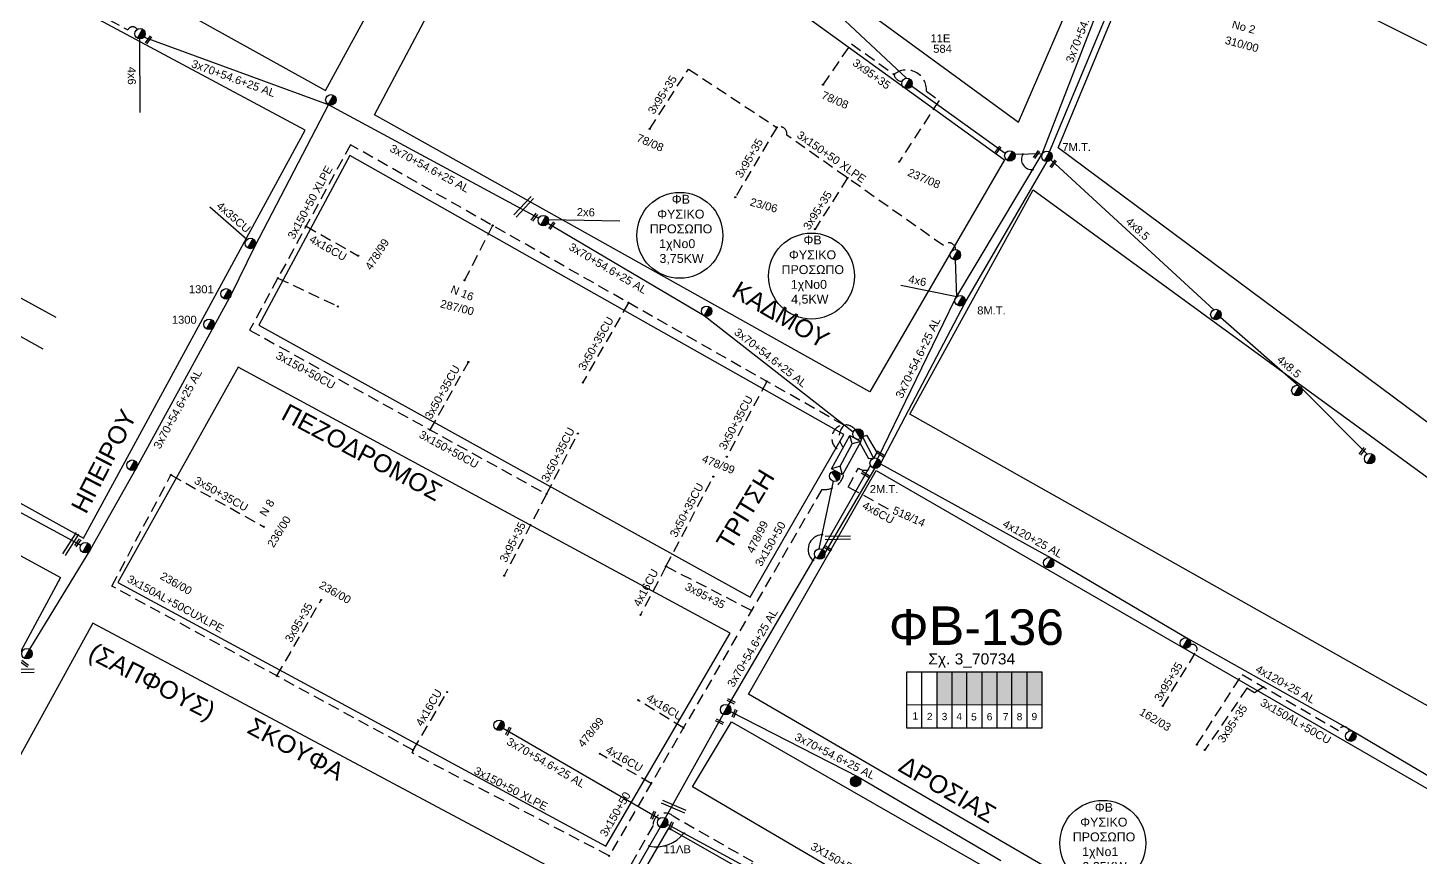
# Model space of a CAD drawing. Header units: millimetres. Extents: x 855 to 3091, y 750 to 2767.
# Drawn here: x 2088.7 to 2401.9, y 993.6 to 1180.2 of the extents above; entities that cross this region are included whole.
import ezdxf
from ezdxf.enums import TextEntityAlignment as Align

# ---------------------------------------------------------------- set-up
doc = ezdxf.new("R2010")
doc.units = ezdxf.units.MM
doc.linetypes.add('DASHED', pattern=[19.05, 12.7, -6.35])
for name, color, linetype, lineweight in [('2x6', 7, 'SYN_LINE', 30), ('3x150+50', 7, 'Continuous', 30), ('3x150+50 XLPE', 7, 'SYN_LINE', 30), ('3x150+50CU', 7, 'Continuous', 30), ('3x150AL+50CU', 7, 'Continuous', 30), ('3x150AL+50CUXLPE', 7, 'Continuous', 30), ('3x70+54.6+25 AL', 7, 'SYN_LINE', 30), ('3x95+35', 7, 'Continuous', 30), ('4x120+25 AL', 7, 'SYN_LINE', 30), ('4x16CU', 7, 'Continuous', 30), ('4x35CU', 7, 'DASHED', 30), ('4x6', 7, 'SYN_LINE', 30), ('4x6CU', 7, 'Continuous', 30), ('4x8.5', 7, 'Continuous', 30), ('Υπόβαθρο ΔΕΗ', 7, 'Continuous', 30)]:
    doc.layers.add(name, color=color, linetype=linetype, lineweight=lineweight)
for name, color, linetype in [('3x50+35CU', 7, 'Continuous'), ('Pillar OTE', 7, 'Continuous'), ('TEXT ΚΑΛΩΔΙΩΝ', 7, 'Continuous'), ('Άγνωστα', 7, 'Continuous'), ('ΑΓΝΩΣΤΟ ΥΠΟΓΕΙΟ ΚΑΛΩΔΙΟ', 7, 'DASHED'), ('Καλώδια ΧΤ   3x150AL+50CU', 7, 'DASHED'), ('Μηχανική τομή', 7, 'Continuous'), ('Στύλος Ξύλινος', 7, 'Continuous'), ('Στύλος Ξύλινος @ 1', 7, 'Continuous'), ('Στύλος ΦΜ', 7, 'Continuous'), ('Στύλος ΦΜ @ 1', 7, 'Continuous'), ('Συνδέσεις', 7, 'Continuous'), ('Τομή', 7, 'Continuous'), ('Υποσταθμός εναέριος 2 στύλων', 7, 'Continuous'), ('Υποσταθμός πόλεως', 7, 'Continuous')]:
    doc.layers.add(name, color=color, linetype=linetype)
doc.styles.add('arial', font='arial.ttf')
doc.styles.get("Standard").update_dxf_attribs({"font": 'arial.ttf'})
doc.linetypes.add('SYN_LINE', pattern='A,0.5,-0.0001,["/\\/\\/\\/",Standard,S=0.1,R=0,X=0,Y=-0.05],-0.25', length=0.7501)

# ---------------------------------------------------------------- blocks, each defined once
blk = doc.blocks.new('ΥΠΑΡΧΩΝ ΤΣΙΜΕΝΤΕΝΙΟΣ ΣΤΥΛΟΣ')
at = {"layer": 'Στύλος ΦΜ'}
blk.add_hatch(color=7, dxfattribs=at).paths.add_polyline_path([(-1.29, -2.28, 0.574793), (2.62, 0, 0.268822), (1.3, 2.27)])
at = {"layer": 'Στύλος ΦΜ', "color": 7}
blk.add_line((-1.29, -2.28), (1.3, 2.27), dxfattribs=at)
blk.add_circle((0, 0), 2.62, dxfattribs=at)
at = {"layer": 'Στύλος ΦΜ', "flags": 4}
for tag, p in [('ΤΥΠΟΣ', (-4.91, 3.03)), ('ΑΡΙΘΜΟΣ', (-4.68, 8.05))]:
    blk.add_attdef(tag, p, '', height=4, dxfattribs=at)
blk = doc.blocks.new('ΥΠΑΡΧΩΝ ΞΥΛΙΝΟΣ ΣΤΥΛΟΣ')
at = {"layer": 'Στύλος Ξύλινος'}
h = blk.add_hatch(color=7, dxfattribs=at)
h.paths.add_polyline_path([(-2.62, 0, 0.270008), (-1.29, -2.28), (1.3, 2.27, 0.576266)])
h.paths.add_polyline_path([(-1.29, -2.28, 0.574793), (2.62, 0, 0.268822), (1.3, 2.27)])
at = {"layer": 'Στύλος Ξύλινος', "color": 7}
blk.add_line((-1.29, -2.28), (1.3, 2.27), dxfattribs=at)
blk.add_circle((0, 0), 2.62, dxfattribs=at)
at = {"layer": 'Στύλος Ξύλινος', "flags": 4}
for tag, p in [('ΑΡΙΘΜΟΣ', (-4.91, 8.6)), ('ΤΥΠΟΣ', (-4.85, 3.39))]:
    blk.add_attdef(tag, p, '', height=4, dxfattribs=at)
blk = doc.blocks.new('ΥΠΟΣΤΑΘΜΟΣ ΕΝΑΕΡΙΟΣ ΕΠΙ 2 ΣΤΥΛΩΝ')
at = {"layer": 'Υποσταθμός εναέριος 2 στύλων', "linetype": 'Continuous'}
for points in [[(-11.97, -2.11, 0.574793), (-8.45, -0.07, 0.268822), (-9.64, 1.98)], [(9.68, -2.15, 0.574793), (13.19, -0.1, 0.268822), (12.01, 1.95)]]:
    blk.add_hatch(color=256, dxfattribs=at).paths.add_polyline_path(points)
for p, q in [((-11.97, -2.11), (-9.64, 1.98)), ((9.68, -2.15), (12.01, 1.95))]:
    blk.add_line(p, q, dxfattribs=at)
for centre in [(-10.81, -0.07), (10.84, -0.1)]:
    blk.add_circle(centre, 2.36, dxfattribs=at)
at = {"layer": 'Υποσταθμός πόλεως', "linetype": 'Continuous', "ltscale": 40}
blk.add_lwpolyline([(-8.57, 2.82), (8.57, 2.82), (8.57, -2.82), (-8.57, -2.82)], close=True, dxfattribs=at)
for points in [[(-5.75, 0), (-8.57, 2.82)], [(-8.57, -2.82), (-5.75, 0)], [(-5.75, 0), (5.75, 0)], [(5.75, 0), (8.57, 2.82)], [(8.57, -2.82), (5.75, 0)]]:
    blk.add_lwpolyline(points, dxfattribs=at)
at = {"layer": 'Υποσταθμός εναέριος 2 στύλων', "ltscale": 40, "flags": 1}
for tag, p in [('ΜΕΤΑΣΧΗΜΑΤΙΣΜΟΣ', (14.09, 2.51)), ('ΙΣΧΥΣ', (14.07, -0.28)), ('ΑΡΙΘΜΟΣ', (14.19, -3))]:
    blk.add_attdef(tag, p, '', height=1.8, dxfattribs=at)
blk = doc.blocks.new('ΜΗΧΑΝΙΚΗ ΤΟΜΗ')
at = {"layer": 'Μηχανική τομή', "ltscale": 40}
for p, q in [((-1.9, 0.8), (5.7, 0.8)), ((-1.9, -0.8), (5.7, -0.8))]:
    blk.add_line(p, q, dxfattribs=at)
blk = doc.blocks.new('ΤΟΜΗ')
at = {"layer": 'Τομή', "ltscale": 40}
for p, q in [((-5.7, 0), (17.1, 0)), ((-5.7, -2.8), (17.1, -2.8))]:
    blk.add_line(p, q, dxfattribs=at)
blk = doc.blocks.new('_ΣΥΝΔΕΣΗ')
at = {"layer": 'Συνδέσεις', "linetype": 'SYN_LINE', "ltscale": 40}
blk.add_hatch(color=256, dxfattribs=at).paths.add_polyline_path([(0.5, 0, 1), (-0.5, 0, 1)])
at = {"layer": 'Συνδέσεις'}
blk.add_circle((0, 0), 0.5, dxfattribs=at)

msp = doc.modelspace()

# ---------------------------------------------------------------- hatches: boundary and pattern name
at = {"layer": 'Καλώδια ΧΤ   3x150AL+50CU', "linetype": 'DASHED', "lineweight": -3, "ltscale": 0.2}
h = msp.add_hatch(color=133, dxfattribs=at)
h.dxf.hatch_style = 1
h.paths.add_polyline_path([(2293.2, 1027.91), (2296.64, 1027.9), (2296.64, 1035.27), (2293.2, 1035.27)])
h = msp.add_hatch(color=5, dxfattribs=at)
h.dxf.hatch_style = 1
h.paths.add_polyline_path([(2299.94, 1035.27), (2296.64, 1035.27), (2296.64, 1027.9), (2299.94, 1027.9)])
h = msp.add_hatch(color=1, dxfattribs=at)
h.dxf.hatch_style = 1
h.paths.add_polyline_path([(2303.33, 1035.27), (2299.94, 1035.27), (2299.94, 1027.9), (2303.33, 1027.9)])
h = msp.add_hatch(color=27, dxfattribs=at)
h.dxf.hatch_style = 1
h.paths.add_polyline_path([(2303.33, 1027.9), (2306.72, 1027.89), (2306.72, 1035.27), (2303.33, 1035.27)])
h = msp.add_hatch(color=30, dxfattribs=at)
h.dxf.hatch_style = 1
h.paths.add_polyline_path([(2306.72, 1027.9), (2310.12, 1027.89), (2310.12, 1035.27), (2306.72, 1035.27)])
h = msp.add_hatch(color=2, dxfattribs=at)
h.dxf.hatch_style = 1
h.paths.add_polyline_path([(2310.06, 1027.9), (2313.46, 1027.89), (2313.46, 1035.27), (2310.06, 1035.27)])
h = msp.add_hatch(color=62, dxfattribs=at)
h.dxf.hatch_style = 1
h.paths.add_polyline_path([(2313.38, 1027.89), (2316.78, 1027.89), (2316.78, 1035.27), (2313.38, 1035.27)])

# ---------------------------------------------------------------- linework, layer by layer
at = {"lineweight": -3, "ltscale": 0.2}
for centre in [(2235.34, 1133.5), (2264.96, 1124.34), (2330.49, 996.71)]:
    msp.add_circle(centre, 9.67, dxfattribs=at)
at = {"layer": '2x6', "color": 62, "linetype": 'SYN_LINE', "lineweight": -3, "ltscale": 15}
msp.add_lwpolyline([(2205.81, 1137.05), (2221.85, 1136.77)], dxfattribs=at)
at = {"layer": '3x150+50', "color": 30, "linetype": 'DASHED', "lineweight": -3, "ltscale": 0.2}
msp.add_lwpolyline([(2272.11, 1085.77, -0.403255), (2272.28, 1090.77), (2161.25, 1153.9)], format="xyb", dxfattribs=at)
at = {"layer": '3x150+50', "color": 2, "linetype": 'DASHED', "lineweight": -3, "ltscale": 0.2}
msp.add_lwpolyline([(2274.8, 1089.78, 1.353699), (2271.68, 1084.99, 1013.629944)], format="xyb", dxfattribs=at)
at = {"layer": '3x150+50', "color": 27, "linetype": 'DASHED', "lineweight": -3, "ltscale": 0.2}
msp.add_lwpolyline([(2272.31, 1080.31, -0.434339), (2267.32, 1076.35), (2219.44, 993.9)], format="xyb", dxfattribs=at)
at = {"layer": '3x150+50', "color": 133, "linetype": 'DASHED', "lineweight": -3, "ltscale": 0.2}
msp.add_lwpolyline([(2248.55, 986.73), (2251.84, 992.51), (2234.04, 1002.65, 0.685474), (2229.32, 1000.73), (2209.66, 965.76, 0.262762), (2207.61, 962.41), (2192.97, 936.7), (2216.51, 925.11, 0.467057), (2222.21, 922.75)], format="xyb", dxfattribs=at)
at = {"layer": '3x150+50 XLPE', "color": 6, "linetype": 'DASHED', "lineweight": -3, "ltscale": 0.2}
msp.add_lwpolyline([(2093.67, 1226.08), (2102.16, 1221.66), (2091.18, 1200.8), (2094.36, 1199.04), (2090.16, 1190.95), (2111.17, 1179.7, -0.612666), (2113.28, 1179.83)], format="xyb", dxfattribs=at)
at = {"layer": '3x150+50 XLPE', "color": 133, "linetype": 'DASHED', "lineweight": -3, "ltscale": 0.2}
msp.add_lwpolyline([(2297.38, 1130.31, 0.726524), (2294.64, 1131.21), (2259.41, 1156.03, 0.604802), (2257.14, 1157.8, -2.51538)], format="xyb", dxfattribs=at)
at = {"layer": '3x150+50 XLPE', "color": 30, "linetype": 'DASHED', "lineweight": -3, "ltscale": 0.2}
msp.add_lwpolyline([(2161.25, 1153.9), (2138.56, 1112.17)], dxfattribs=at)
at = {"layer": '3x150+50 XLPE', "color": 27, "linetype": 'DASHED', "lineweight": -3, "ltscale": 0.2}
msp.add_lwpolyline([(2219.44, 993.9), (2175.12, 1017.04), (2175.38, 1017.68)], dxfattribs=at)
at = {"layer": '3x150+50CU', "color": 30, "linetype": 'DASHED', "lineweight": -3, "ltscale": 0.2}
msp.add_lwpolyline([(2138.56, 1112.17), (2205.36, 1075.28)], dxfattribs=at)
at = {"layer": '3x150AL+50CU', "color": 2, "linetype": 'DASHED', "lineweight": -3, "ltscale": 0.2}
msp.add_lwpolyline([(2351.66, 1018.91), (2361.82, 1034.66), (2383.54, 1022.09, -0.794911), (2385.9, 1021.95, 10.082735)], format="xyb", dxfattribs=at)
at = {"layer": '3x150AL+50CUXLPE', "color": 27, "linetype": 'DASHED', "lineweight": -3, "ltscale": 0.2}
msp.add_lwpolyline([(2175.38, 1017.68), (2107.57, 1054.58), (2120.87, 1079.59)], dxfattribs=at)
at = {"layer": '3x50+35CU', "color": 30, "linetype": 'DASHED', "lineweight": -3, "ltscale": 0.2}
for points in [[(2223.8, 1118.34), (2213.53, 1100.4)], [(2179.2, 1089.72), (2187.78, 1104.99)], [(2254.92, 1100.64), (2245.91, 1083.7)], [(2205.36, 1075.28), (2212.4, 1088.88)]]:
    msp.add_lwpolyline(points, dxfattribs=at)
at = {"layer": '3x50+35CU', "color": 27, "linetype": 'DASHED', "lineweight": -3, "ltscale": 0.2}
for points in [[(2120.87, 1079.59), (2141.77, 1067.94)], [(2232.23, 1059.01), (2242.89, 1079.21)]]:
    msp.add_lwpolyline(points, dxfattribs=at)
at = {"layer": '3x70+54.6+25 AL', "color": 133, "linetype": 'SYN_LINE', "lineweight": -3, "ltscale": 15}
for points in [[(2279.87, 1083.26), (2297.24, 1119.02), (2316.88, 1151.82), (2330.3, 1186.54), (2343.17, 1213.02)], [(2286.33, 1168.86), (2259.9, 1193.66)], [(2308.53, 1151.88), (2287.45, 1167.08)], [(2278.2, 1081.77), (2267.41, 1062.82)]]:
    msp.add_lwpolyline(points, dxfattribs=at)
at = {"layer": '3x70+54.6+25 AL', "color": 1, "linetype": 'SYN_LINE', "lineweight": -3, "ltscale": 15}
for points in [[(2318.5, 1152.29), (2332.39, 1185.49), (2343.76, 1212.04)], [(2280.45, 1082.1), (2299.43, 1118.22), (2318.01, 1150.09)], [(2279.15, 1081.07), (2267.98, 1062.04)]]:
    msp.add_lwpolyline(points, dxfattribs=at)
at = {"layer": '3x70+54.6+25 AL', "color": 6, "linetype": 'SYN_LINE', "lineweight": -3, "ltscale": 15}
for points in [[(2114.83, 1178.09), (2156.27, 1162.95), (2203.6, 1137.34)], [(2156.31, 1162.93), (2139.67, 1130.93), (2134.45, 1120.17), (2113.01, 1080.99), (2102.76, 1062.91), (2089.07, 1040.41)], [(2230.67, 1002.22), (2195.62, 1022.54)], [(2230.9, 1000.35), (2210.4, 964.56)], [(2271.19, 979.99), (2232.59, 1000.98)]]:
    msp.add_lwpolyline(points, dxfattribs=at)
at = {"layer": '3x70+54.6+25 AL', "color": 133, "linetype": 'SYN_LINE', "lineweight": -3, "ltscale": 7}
msp.add_lwpolyline([(2316.88, 1151.82), (2310.71, 1151.71)], dxfattribs=at)
at = {"layer": '3x70+54.6+25 AL', "color": 62, "linetype": 'SYN_LINE', "lineweight": -3, "ltscale": 15}
for points in [[(2274.34, 1089.25), (2240.79, 1115.39), (2205.66, 1136.2)], [(2071.25, 1079.71), (2100.59, 1063.8)]]:
    msp.add_lwpolyline(points, dxfattribs=at)
at = {"layer": '3x70+54.6+25 AL', "color": 133, "linetype": 'SYN_LINE', "lineweight": -3, "ltscale": 10}
msp.add_lwpolyline([(2297.64, 1119.69), (2297.36, 1127.96)], dxfattribs=at)
at = {"layer": '3x70+54.6+25 AL', "color": 5, "linetype": 'SYN_LINE', "lineweight": -3, "ltscale": 15}
for points in [[(2269.83, 1078.17), (2266.65, 1062.96)], [(2265.8, 1061.22), (2246.23, 1027.82)], [(2245.06, 1025.77), (2232.07, 1002.39)], [(2246.73, 1026.34), (2275.47, 1011.65), (2307.54, 992.81)]]:
    msp.add_lwpolyline(points, dxfattribs=at)
at = {"layer": '3x95+35', "color": 133, "linetype": 'DASHED', "lineweight": -3, "ltscale": 0.2}
for points in [[(2267.56, 1167.39), (2273.94, 1176.6), (2283.52, 1169.72, -0.645737), (2290.83, 1165.97), (2293.67, 1163.84), (2284.66, 1150.06)], [(2283.52, 1169.72, 0.35481), (2285.35, 1168.14, 2.050621)]]:
    msp.add_lwpolyline(points, format="xyb", dxfattribs=at)
for points in [[(2228.57, 1157.44), (2237.28, 1170.9), (2257.14, 1157.8), (2247.83, 1142.07)], [(2273.07, 1146.41), (2265.76, 1134.9)]]:
    msp.add_lwpolyline(points, dxfattribs=at)
at = {"layer": '3x95+35', "color": 30, "linetype": 'DASHED', "lineweight": -3, "ltscale": 0.2}
msp.add_lwpolyline([(2205.36, 1075.28), (2195.85, 1056.92)], dxfattribs=at)
at = {"layer": '3x95+35', "color": 27, "linetype": 'DASHED', "lineweight": -3, "ltscale": 0.2}
for points in [[(2251.48, 1049.07), (2232.23, 1059.01)], [(2144.71, 1034.37), (2154.65, 1051.48)]]:
    msp.add_lwpolyline(points, dxfattribs=at)
at = {"layer": '3x95+35', "color": 2, "linetype": 'DASHED', "lineweight": -3, "ltscale": 0.2}
msp.add_lwpolyline([(2343.98, 1027.6), (2351.55, 1039.91, 0.793807), (2350.15, 1041.3, 1.042726)], format="xyb", dxfattribs=at)
msp.add_lwpolyline([(2366.66, 1031.85), (2364.64, 1030.57), (2362.92, 1031.62), (2353.43, 1017.71)], dxfattribs=at)
at = {"layer": '4x120+25 AL', "color": 1, "linetype": 'SYN_LINE', "lineweight": -3, "ltscale": 5}
msp.add_lwpolyline([(2276.4, 1088.13), (2275.87, 1086.78), (2277.75, 1083.3), (2278.94, 1083.37)], dxfattribs=at)
at = {"layer": '4x120+25 AL', "color": 133, "linetype": 'SYN_LINE', "lineweight": -3, "ltscale": 5}
msp.add_lwpolyline([(2276.4, 1088.13), (2277.34, 1088.55), (2279.64, 1084.63), (2278.94, 1083.37)], dxfattribs=at)
at = {"layer": '4x120+25 AL', "color": 2, "linetype": 'SYN_LINE', "lineweight": -3, "ltscale": 7}
msp.add_lwpolyline([(2276.4, 1088.13), (2278.94, 1083.37)], dxfattribs=at)
at = {"layer": '4x120+25 AL', "color": 2, "linetype": 'SYN_LINE', "lineweight": -3, "ltscale": 15}
msp.add_lwpolyline([(2280.45, 1082.1), (2318.92, 1060.86), (2349.65, 1042.78), (2386.86, 1021.85), (2415.54, 1004.94)], dxfattribs=at)
at = {"layer": '4x16CU', "color": 30, "linetype": 'DASHED', "lineweight": -3, "ltscale": 0.2}
msp.add_lwpolyline([(2151.27, 1135.54), (2162.98, 1128.92)], dxfattribs=at)
at = {"layer": '4x16CU', "color": 27, "linetype": 'DASHED', "lineweight": -3, "ltscale": 0.2}
for points in [[(2232.23, 1059.01), (2226.48, 1048.1)], [(2175.38, 1017.68), (2183.02, 1030.74)], [(2236.16, 1022.68), (2225.97, 1028.92)], [(2228.9, 1010.18), (2217.34, 1016.86)]]:
    msp.add_lwpolyline(points, dxfattribs=at)
at = {"layer": '4x35CU', "color": 6, "linetype": 'SYN_LINE', "lineweight": -3, "ltscale": 12}
msp.add_lwpolyline([(2137.98, 1132.56), (2129.62, 1139.87)], dxfattribs=at)
at = {"layer": '4x6', "color": 6, "linetype": 'SYN_LINE', "lineweight": -3, "ltscale": 15}
msp.add_lwpolyline([(2113.83, 1177.68), (2113.91, 1161.16)], dxfattribs=at)
at = {"layer": '4x6', "color": 133, "linetype": 'SYN_LINE', "lineweight": -3, "ltscale": 15}
msp.add_lwpolyline([(2297.64, 1119.69), (2285.07, 1122.22)], dxfattribs=at)
at = {"layer": '4x6CU', "color": 7, "linetype": 'DASHED', "lineweight": -3, "ltscale": 0.2}
msp.add_lwpolyline([(2282.29, 1071.91), (2273.21, 1076.86), (2275.54, 1081.13, 0.336683), (2278.7, 1081.22, -2.117787)], format="xyb", dxfattribs=at)
at = {"layer": '4x8.5', "color": 133, "linetype": 'Continuous', "lineweight": -3, "ltscale": 0.2}
for points in [[(2318.82, 1150.51), (2355.45, 1116.76)], [(2356.94, 1115.07), (2375.17, 1099.14), (2389.94, 1084.29)]]:
    msp.add_lwpolyline(points, dxfattribs=at)
at = {"layer": 'Pillar OTE', "lineweight": -3, "ltscale": 40}
for points in [[(2286.44, 1022.63), (2286.44, 1035.27), (2316.77, 1035.27), (2316.77, 1022.6), (2286.44, 1022.63)], [(2289.76, 1022.63), (2289.76, 1035.27)], [(2293.2, 1022.63), (2293.2, 1035.27)], [(2296.64, 1022.62), (2296.64, 1035.27)], [(2299.94, 1022.62), (2299.94, 1035.27)], [(2303.33, 1022.62), (2303.33, 1035.27)], [(2306.72, 1022.61), (2306.72, 1035.27)], [(2310.06, 1022.61), (2310.06, 1035.27)], [(2313.45, 1022.61), (2313.45, 1035.27)], [(2286.44, 1027.91), (2316.77, 1027.89)]]:
    msp.add_lwpolyline(points, dxfattribs=at)
at = {"layer": 'ΑΓΝΩΣΤΟ ΥΠΟΓΕΙΟ ΚΑΛΩΔΙΟ', "color": 30, "linetype": 'DASHED', "lineweight": -3, "ltscale": 0.2}
for points in [[(2193.24, 1135.71), (2186.92, 1123.39)], [(2144.93, 1123.88), (2158.44, 1117.5)]]:
    msp.add_lwpolyline(points, dxfattribs=at)
at = {"layer": 'Υπόβαθρο ΔΕΗ', "lineweight": -3}
for points in [[(2371.33, 1252.83), (2318.01, 1299.99), (2305.14, 1307.59), (2288.85, 1289.76), (2282.81, 1293.3), (2299.49, 1310.87), (2266.74, 1330.7), (2240.66, 1296.83), (2275.78, 1272.03), (2288.39, 1286.63), (2294.09, 1282.09), (2282, 1267.45), (2294.14, 1259), (2290.18, 1253.31), (2277.43, 1262.04), (2237.14, 1213.34), (2311.56, 1158.94), (2336.91, 1217.78), (2363.97, 1242.16), (2371.33, 1252.83)], [(2342.63, 1206.73), (2491.81, 1132.11), (2423.1, 1016.65), (2287.09, 1093.3), (2314.82, 1143.71)], [(2447.93, 1058.38), (2320.42, 1153.18), (2342.63, 1206.73)], [(2092.13, 1107.9), (2057.61, 1127.16), (2042.2, 1098.06), (2101.22, 1065.39), (2151.04, 1157.17), (2089.7, 1190.06), (2060.6, 1133.9), (2095.02, 1115.07)], [(2314.82, 1143.71), (2443.07, 1050.21)], [(2135.98, 1103.84), (2108.94, 1055.36), (2218.71, 996.04), (2246.65, 1043.98), (2135.98, 1103.84)]]:
    msp.add_lwpolyline(points, dxfattribs=at)
msp.add_lwpolyline([(2124.48, 1255.74), (2094.82, 1199.92), (2155.66, 1166.08), (2190.94, 1230.89, 0.406799), (2189.5, 1235.98), (2157.45, 1258.63, 0.320979), (2124.48, 1255.74, -2.431241)], format="xyb", dxfattribs=at)
for points in [[(2202.02, 1227.45), (2308.38, 1150.49), (2278.12, 1098.31), (2166.69, 1160.6)], [(2140.68, 1113.32), (2251.16, 1052.13), (2272.23, 1088.67), (2161.15, 1151.48)], [(2037.34, 1088.56), (2096.05, 1056.54), (2066.11, 1001.1), (2006.93, 1031.43)], [(2250.79, 1030.26), (2279.51, 1080.57), (2414.48, 1002.67), (2392.81, 965.79), (2353.65, 970.46)], [(2103.33, 1046.23), (2075.71, 996.11), (2187.24, 940.69), (2213.19, 987.59)], [(2349.63, 965.14), (2388.93, 959.48), (2372.13, 930.91), (2238.23, 1009.41), (2247, 1024.03)], [(2196.24, 936.92), (2232.85, 1000.1), (2367.62, 923.38), (2334.59, 868.17)]]:
    msp.add_lwpolyline(points, close=True, dxfattribs=at)
for centre, radius, start, end in [((2314.51, 1150.59), 2.31, 149.9914, 276.3789), ((2267.53, 1062.83), 3.32, 93.6495, 227.8758), ((2229.99, 1003.91), 7.99, 258.8898, 321.8831)]:
    msp.add_arc(centre, radius, start, end, dxfattribs=at)

# ---------------------------------------------------------------- block references
at = {"layer": 'Μηχανική τομή', "lineweight": -3, "xscale": 0.2499999999999999, "yscale": 0.2499999999999999, "zscale": 0.2499999999999999}
for p, rotation in [((2115.58, 1177.1), 54.38633714151349), ((2306.64, 1152.31), 54.38633714151349), ((2315.33, 1151.31), 54.38633714151349), ((2319.08, 1149.22), 54.38633714151349), ((2202.38, 1137.18), 54.38633714151349), ((2206.32, 1135.28), 54.38633714151349), ((2280.02, 1084.6), 328.1249389108513), ((2388.63, 1084.51), 54.38633714151349), ((2276.66, 1080.01), 328.1249389108513), ((2099.67, 1063.95), 54.38633714151349), ((2268.2, 1063.35), 328.1249389108513), ((2088.34, 1036.81), 143.7647637943274), ((2246.41, 1028.88), 334.0170122062087), ((2243.83, 1024.32), 334.0170122062087), ((2247.48, 1025.53), 65.68131416609452), ((2196.61, 1021.52), 65.68131416609452), ((2229.19, 1002.63), 65.68131416609452), ((2233.17, 1000.23), 65.68131416609452)]:
    msp.add_blockref('ΜΗΧΑΝΙΚΗ ΤΟΜΗ', p, dxfattribs=dict(at, rotation=rotation))
at = {"layer": 'Στύλος Ξύλινος @ 1', "lineweight": -3, "ltscale": 40, "xscale": 0.4499999999998182, "yscale": 0.4499999999998182, "zscale": 0.4499999999998182}
msp.add_blockref('ΥΠΑΡΧΩΝ ΞΥΛΙΝΟΣ ΣΤΥΛΟΣ', (2274.88, 1010.62), dxfattribs=at)
at = {"layer": 'Στύλος ΦΜ @ 1', "lineweight": -3, "ltscale": 40}
for p, xscale, yscale, zscale in [((2113.93, 1178.86), 0.4499999999998181, 0.4499999999998181, 0.4499999999998181), ((2156.85, 1163.98), 0.4499999999998181, 0.4499999999998181, 0.4499999999998181), ((2309.59, 1151.36), 0.4499999999998181, 0.4499999999998181, 0.4499999999998181), ((2204.65, 1136.82), 0.4499999999998181, 0.4499999999998181, 0.4499999999998181), ((2138.76, 1131.68), 0.4499999999998182, 0.4499999999998182, 0.4499999999998182), ((2297.33, 1129.13), 0.4499999999998181, 0.4499999999998181, 0.4499999999998181), ((2241.37, 1116.42), 0.4499999999998181, 0.4499999999998181, 0.4499999999998181), ((2355.93, 1115.69), 0.4499999999998181, 0.4499999999998181, 0.4499999999998181), ((2374.14, 1098.58), 0.4499999999998181, 0.4499999999998181, 0.4499999999998181), ((2390.5, 1083.25), 0.4499999999998181, 0.4499999999998181, 0.4499999999998181), ((2112.13, 1081.78), 0.4499999999998181, 0.4499999999998181, 0.4499999999998181), ((2101.62, 1063.22), 0.4499999999998181, 0.4499999999998181, 0.4499999999998181), ((2266.82, 1061.8), 0.4499999999998181, 0.4499999999998181, 0.4499999999998181), ((2318.33, 1059.84), 0.4499999999998181, 0.4499999999998181, 0.4499999999998181), ((2349.07, 1041.76), 0.4499999999998181, 0.4499999999998181, 0.4499999999998181), ((2245.65, 1026.79), 0.4499999999998181, 0.4499999999998181, 0.4499999999998181), ((2194.69, 1023.27), 0.4499999999998181, 0.4499999999998181, 0.4499999999998181), ((2386.27, 1020.83), 0.4499999999998181, 0.4499999999998181, 0.4499999999998181)]:
    msp.add_blockref('ΥΠΑΡΧΩΝ ΤΣΙΜΕΝΤΕΝΙΟΣ ΣΤΥΛΟΣ', p, dxfattribs=dict(at, xscale=xscale, yscale=yscale, zscale=zscale))
ref = msp.add_blockref('ΥΠΑΡΧΩΝ ΤΣΙΜΕΝΤΕΝΙΟΣ ΣΤΥΛΟΣ', (2286.44, 1167.69), dxfattribs=dict(at, xscale=0.4499999999998181, yscale=0.4499999999998181, zscale=0.4499999999998181))
ref.add_attrib('ΤΥΠΟΣ', '11E', (2291.72, 1176.93), dxfattribs={"layer": 'Στύλος ΦΜ', "height": 1.8, "flags": 4})
ref.add_attrib('ΑΡΙΘΜΟΣ', '584', (2292.34, 1174.57), dxfattribs={"layer": 'Στύλος ΦΜ', "height": 1.8, "flags": 4})
ref = msp.add_blockref('ΥΠΑΡΧΩΝ ΤΣΙΜΕΝΤΕΝΙΟΣ ΣΤΥΛΟΣ', (2317.92, 1151.27), dxfattribs=dict(at, xscale=0.4499999999998181, yscale=0.4499999999998181, zscale=0.4499999999998181))
ref.add_attrib('ΤΥΠΟΣ', '7M.T.', (2321.39, 1152.46), dxfattribs={"layer": 'Στύλος ΦΜ', "height": 1.8, "flags": 4})
ref = msp.add_blockref('ΥΠΑΡΧΩΝ ΤΣΙΜΕΝΤΕΝΙΟΣ ΣΤΥΛΟΣ', (2133.28, 1120.33), dxfattribs=dict(at, xscale=0.4499999999998182, yscale=0.4499999999998182, zscale=0.4499999999998182))
ref.add_attrib('ΑΡΙΘΜΟΣ', '1301', (2124.91, 1120.47), dxfattribs={"layer": 'Στύλος ΦΜ', "height": 1.8, "flags": 4})
ref = msp.add_blockref('ΥΠΑΡΧΩΝ ΤΣΙΜΕΝΤΕΝΙΟΣ ΣΤΥΛΟΣ', (2298.39, 1118.78), dxfattribs=dict(at, xscale=0.4499999999998181, yscale=0.4499999999998181, zscale=0.4499999999998181))
ref.add_attrib('ΤΥΠΟΣ', '8M.T.', (2302.24, 1115.7), dxfattribs={"layer": 'Στύλος ΦΜ', "height": 1.8, "flags": 4})
ref = msp.add_blockref('ΥΠΑΡΧΩΝ ΤΣΙΜΕΝΤΕΝΙΟΣ ΣΤΥΛΟΣ', (2129.45, 1113.47), dxfattribs=dict(at, xscale=0.4499999999998182, yscale=0.4499999999998182, zscale=0.4499999999998182))
ref.add_attrib('ΑΡΙΘΜΟΣ', '1300', (2121.08, 1113.61), dxfattribs={"layer": 'Στύλος ΦΜ', "height": 1.8, "flags": 4})
ref = msp.add_blockref('ΥΠΑΡΧΩΝ ΤΣΙΜΕΝΤΕΝΙΟΣ ΣΤΥΛΟΣ', (2279.29, 1082.24), dxfattribs=dict(at, xscale=0.4499999999998181, yscale=0.4499999999998181, zscale=0.4499999999998181))
ref.add_attrib('ΤΥΠΟΣ', '2M.T.', (2278.07, 1075.51), dxfattribs={"layer": 'Στύλος ΦΜ', "height": 1.8, "flags": 4})
ref = msp.add_blockref('ΥΠΑΡΧΩΝ ΤΣΙΜΕΝΤΕΝΙΟΣ ΣΤΥΛΟΣ', (2088.48, 1039.38), dxfattribs=dict(at, xscale=0.4499999999998181, yscale=0.4499999999998181, zscale=0.4499999999998181))
ref.add_attrib('ΤΥΠΟΣ', '957', (2081.86, 1040.75), dxfattribs={"layer": 'Στύλος ΦΜ', "height": 1.8, "flags": 4})
ref = msp.add_blockref('ΥΠΑΡΧΩΝ ΤΣΙΜΕΝΤΕΝΙΟΣ ΣΤΥΛΟΣ', (2231.48, 1001.37), dxfattribs=dict(at, xscale=0.4499999999998181, yscale=0.4499999999998181, zscale=0.4499999999998181))
ref.add_attrib('ΤΥΠΟΣ', '11ΛΒ', (2231.68, 994.49), dxfattribs={"layer": 'Στύλος ΦΜ', "height": 1.8, "flags": 4})
at = {"layer": 'Συνδέσεις', "lineweight": -3, "xscale": 0.25, "yscale": 0.25, "zscale": 0.25}
for p in [(2283.52, 1169.72), (2267.56, 1167.39), (2228.57, 1157.44), (2257.14, 1157.8), (2284.66, 1150.06), (2312.51, 1151.74), (2273.07, 1146.41), (2314.77, 1148.29), (2247.83, 1142.07), (2151.27, 1135.54), (2193.24, 1135.71), (2265.76, 1134.9), (2162.98, 1128.92), (2144.93, 1123.88), (2186.92, 1123.39), (2223.8, 1118.34), (2158.44, 1117.5), (2187.78, 1104.99), (2213.53, 1100.4), (2254.92, 1100.64), (2179.2, 1089.72), (2212.4, 1088.88), (2245.91, 1083.7), (2120.87, 1079.59), (2242.89, 1079.21), (2205.36, 1075.28), (2141.77, 1067.94), (2267.32, 1066.15), (2232.23, 1059.01), (2265.3, 1060.37), (2195.85, 1056.92), (2154.65, 1051.48), (2251.48, 1049.07), (2226.48, 1048.1), (2144.71, 1034.37), (2183.02, 1030.74), (2366.66, 1031.86), (2225.97, 1028.92), (2343.98, 1027.61), (2236.16, 1022.68), (2351.66, 1018.91), (2175.38, 1017.68), (2217.34, 1016.86), (2353.43, 1017.71), (2228.9, 1010.18), (2236.28, 998.98), (2228.45, 996.07), (2219.44, 993.9)]:
    msp.add_blockref('_ΣΥΝΔΕΣΗ', p, dxfattribs=at)
at = {"layer": 'Τομή', "lineweight": -3, "xscale": 0.2499999999999998, "yscale": 0.2499999999999998, "zscale": 0.2499999999999998}
for p, rotation in [((2198.99, 1139.14), 46.81268579427469), ((2099.36, 1065.05), 237.7721788544275), ((2269.47, 1065.82), 1.23763259741576), ((2085.8, 1035.89), 0.725798615116898), ((2232.77, 1005.88), 336.9014043604903)]:
    msp.add_blockref('ΤΟΜΗ', p, dxfattribs=dict(at, rotation=rotation))
at = {"layer": 'Υποσταθμός εναέριος 2 στύλων', "lineweight": -3, "xscale": 0.4999999999999997, "yscale": 0.4999999999999997, "zscale": 0.4999999999999997, "rotation": 61.20359128569508}
msp.add_blockref('ΥΠΟΣΤΑΘΜΟΣ ΕΝΑΕΡΙΟΣ ΕΠΙ 2 ΣΤΥΛΩΝ', (2272.76, 1084.05), dxfattribs=at)

# ---------------------------------------------------------------- texts
at = {"lineweight": -3, "ltscale": 40, "char_height": 4, "width": 65.6312, "attachment_point": 1, "style": 'arial'}
for s, insert, rotation in [('KAΔMOY', (2248.76, 1123.42), 329.6332), ('HΠEIPOY', (2098.22, 1072.43), 62.7148), ('TPITΣH', (2243.31, 1064.5), 58.902), ('(ΣΑΠΦΟΥΣ)', (2103.8, 1042), 332.8922)]:
    msp.add_mtext(s, dxfattribs=dict(at, insert=insert, rotation=rotation))
at = {"lineweight": -3, "ltscale": 30, "char_height": 1.63, "width": 11.2573, "attachment_point": 1}
for s, insert in [('1', (2287.68, 1026.19)), ('2', (2290.92, 1026.06)), ('3', (2294.25, 1026.06)), ('4', (2297.55, 1026.06)), ('5', (2300.86, 1025.98)), ('6', (2304.38, 1026.01)), ('7', (2308.01, 1026.01)), ('8', (2311.12, 1026.03)), ('9', (2314.45, 1026.06))]:
    msp.add_mtext(s, dxfattribs=dict(at, insert=insert))
at = {"layer": 'TEXT ΚΑΛΩΔΙΩΝ', "linetype": 'Continuous', "lineweight": -3, "ltscale": 0.2}
for s, rotation, p in [('3x70+54.6+25 AL', 68.8716, (2326.5, 1181.72)), ('4x6', 270.2831, (2112.07, 1169.41)), ('3x70+54.6+25 AL', 339.936, (2134.93, 1168.83)), ('3x95+35', 324.2896, (2278.5, 1169.81)), ('3x95+35', 57.0819, (2231.41, 1165.15)), ('3x150+50 XLPE', 324.8381, (2269.47, 1151.15)), ('3x70+54.6+25 AL', 331.5788, (2179.08, 1148.56)), ('3x95+35', 59.405, (2250.93, 1150.85)), ('3x150+50 XLPE', 61.4694, (2152.16, 1140.94)), ('3x95+35', 57.5427, (2266.31, 1139.12)), ('4x35CU', 318.8522, (2134.98, 1137.57)), ('2x6', 358.9968, (2214.2, 1138.7)), ('4x8.5', 317.3515, (2338.35, 1134.96)), ('4x16CU', 330.5368, (2156.24, 1130.67)), ('3x70+54.6+25 AL', 329.3562, (2219.19, 1126.09)), ('4x6', 348.5911, (2288.79, 1123.31)), ('3x50+35CU', 60.2082, (2216.47, 1109.16)), ('3x70+54.6+25 AL', 322.0803, (2255.78, 1105.99)), ('3x70+54.6+25 AL', 64.09, (2288.9, 1105.97)), ('3x150+50CU', 331.0945, (2151.16, 1103.15)), ('4x8.5', 318.8618, (2372.4, 1103.95)), ('3x70+54.6+25 AL', 61.3095, (2122.4, 1094.4)), ('3x50+35CU', 60.6871, (2181.92, 1098.24)), ('3x50+35CU', 61.9857, (2247.94, 1091.36)), ('3x50+35CU', 62.6087, (2207.92, 1084.15)), ('3x150+50CU', 331.0945, (2183.4, 1085.35)), ('3x50+35CU', 330.8695, (2132.2, 1075.34)), ('3x50+35CU', 62.1776, (2236.89, 1071.69)), ('4x6CU', 331.4243, (2280, 1071.11)), ('3x95+35', 62.6087, (2197.73, 1064.48)), ('3x150+50', 59.8558, (2255.7, 1064.07)), ('4x120+25 AL', 331.0883, (2314.74, 1065.23)), ('3x150AL+50CUXLPE', 331.4471, (2121.92, 1050.61)), ('4x16CU', 62.1776, (2227.67, 1054.22)), ('3x95+35', 332.685, (2241.03, 1052.44)), ('3x95+35', 59.829, (2149.62, 1046.4)), ('3x70+54.6+25 AL', 59.6401, (2251.67, 1040.67)), ('3x95+35', 58.4005, (2345.24, 1033.09)), ('4x120+25 AL', 330.6441, (2371.59, 1032.5)), ('4x16CU', 59.6552, (2178.89, 1027.24)), ('4x16CU', 328.5203, (2232, 1027.34)), ('3x95+35', 55.6912, (2359.66, 1023.65)), ('3x150AL+50CU', 329.9502, (2373.89, 1024.18)), ('3x70+54.6+25 AL', 332.9167, (2270.25, 1016.34)), ('3x70+54.6+25 AL', 329.8996, (2205.25, 1014.88)), ('4x16CU', 329.9613, (2222.86, 1015.75)), ('3x150+50 XLPE', 332.4345, (2197.36, 1009.04)), ('3x150+50', 59.8558, (2220.81, 1003.26))]:
    msp.add_text(s, height=1.8, rotation=rotation, dxfattribs=at).set_placement(p, align=Align.MIDDLE_CENTER)
at = {"layer": 'Άγνωστα', "lineweight": -3, "ltscale": 40, "char_height": 1.8, "attachment_point": 1, "style": 'arial'}
for s, insert, width, rotation in [('Nο 2', (2359.84, 1181.93), 12.7137, 345.0577), ('310/00', (2358.29, 1178.37), 12.7137, 345.0577), ('78/08', (2267.73, 1166.02), 12.7137, 336.6604), ('78/08', (2226.15, 1156.41), 12.7137, 336.6604), ('237/08', (2287.11, 1148.65), 12.7137, 336.6604), ('23/06', (2251.45, 1141.97), 12.7137, 344.594), ('478/99', (2164.41, 1126.49), 12.7137, 57.42), ('N 16', (2184.27, 1122.35), 12.7137, 338.315), ('287/00', (2181.75, 1119.07), 12.7137, 345.9978), ('478/99', (2240.79, 1084.25), 12.7137, 338.315), ('N 8', (2140.68, 1071), 12.7137, 58.4635), ('518/14', (2283.75, 1072.62), 12.7137, 335.8895), ('236/00', (2142.42, 1064.03), 12.7137, 58.4635), ('478/99', (2250.27, 1062.62), 12.7137, 63.642), ('236/00', (2119.15, 1057.88), 12.7137, 330.421), ('236/00', (2154.92, 1055.86), 12.7137, 330.421), ('478/99', (2212.24, 1019.25), 12.7137, 51.6196), ('162/03', (2339.44, 1027.31), 12.7137, 329.2493), ('3X150+50', (2265.49, 997.05), 34.0855, 330.2441)]:
    msp.add_mtext(s, dxfattribs=dict(at, insert=insert, width=width, rotation=rotation))
at = {"layer": 'Άγνωστα', "color": 7, "lineweight": -3, "insert": (2291.24, 1039.46), "char_height": 2.5, "width": 4.551914400963142e-14, "attachment_point": 1}
msp.add_mtext('Σχ. 3_70734', dxfattribs=at)
at = {"layer": 'Υπόβαθρο ΔΕΗ', "lineweight": -3}
for s, rotation, p in [('ΠΕΖΟΔΡΟΜΟΣ', 331.907, (2163.87, 1084.69)), ('ΣΚΟΥΦΑ', 331.907, (2149, 1017.96)), ('ΔΡΟΣΙΑΣ', 329.826, (2295.58, 1008.85))]:
    msp.add_text(s, height=4, rotation=rotation, dxfattribs=at).set_placement(p, align=Align.MIDDLE_CENTER)
at = {"layer": 'Υπόβαθρο ΔΕΗ', "lineweight": -3, "attachment_point": 1}
for s, insert, char_height, width in [('{\\W8.64836; }ΦΒ \\P{\\W4.42067; }ΦΥΣΙΚΟ \\P{\\W2.28183; }ΠΡΟΣΩΠΟ', (2226.82, 1142.62), 2, 17.2548), ('{\\W5.64925; }1χΝο0\\P{\\W5.75643; }3,75KW', (2226.3, 1132.63), 2, 17.2548), ('{\\W8.64836; }ΦΒ \\P{\\W4.42067; }ΦΥΣΙΚΟ \\P{\\W2.28183; }ΠΡΟΣΩΠΟ', (2256.45, 1133.45), 2, 17.2548), ('{\\W5.64925; }1χΝο0\\P{\\W5.75643; }4,5KW', (2255.92, 1123.47), 2, 17.2548), ('Φ{\\H1.0833x;B}-136', (2282.37, 1050.01), 8, 84.6573), ('{\\W8.64836; }ΦΒ \\P{\\W4.42067; }ΦΥΣΙΚΟ \\P{\\W2.28183; }ΠΡΟΣΩΠΟ', (2321.97, 1005.82), 2, 17.2548), ('{\\W5.64925; }1χΝο1\\P{\\W5.75643; }9,25KW', (2321.45, 995.84), 2, 17.2548)]:
    msp.add_mtext(s, dxfattribs=dict(at, insert=insert, char_height=char_height, width=width))

doc.saveas('drawing.dxf')
